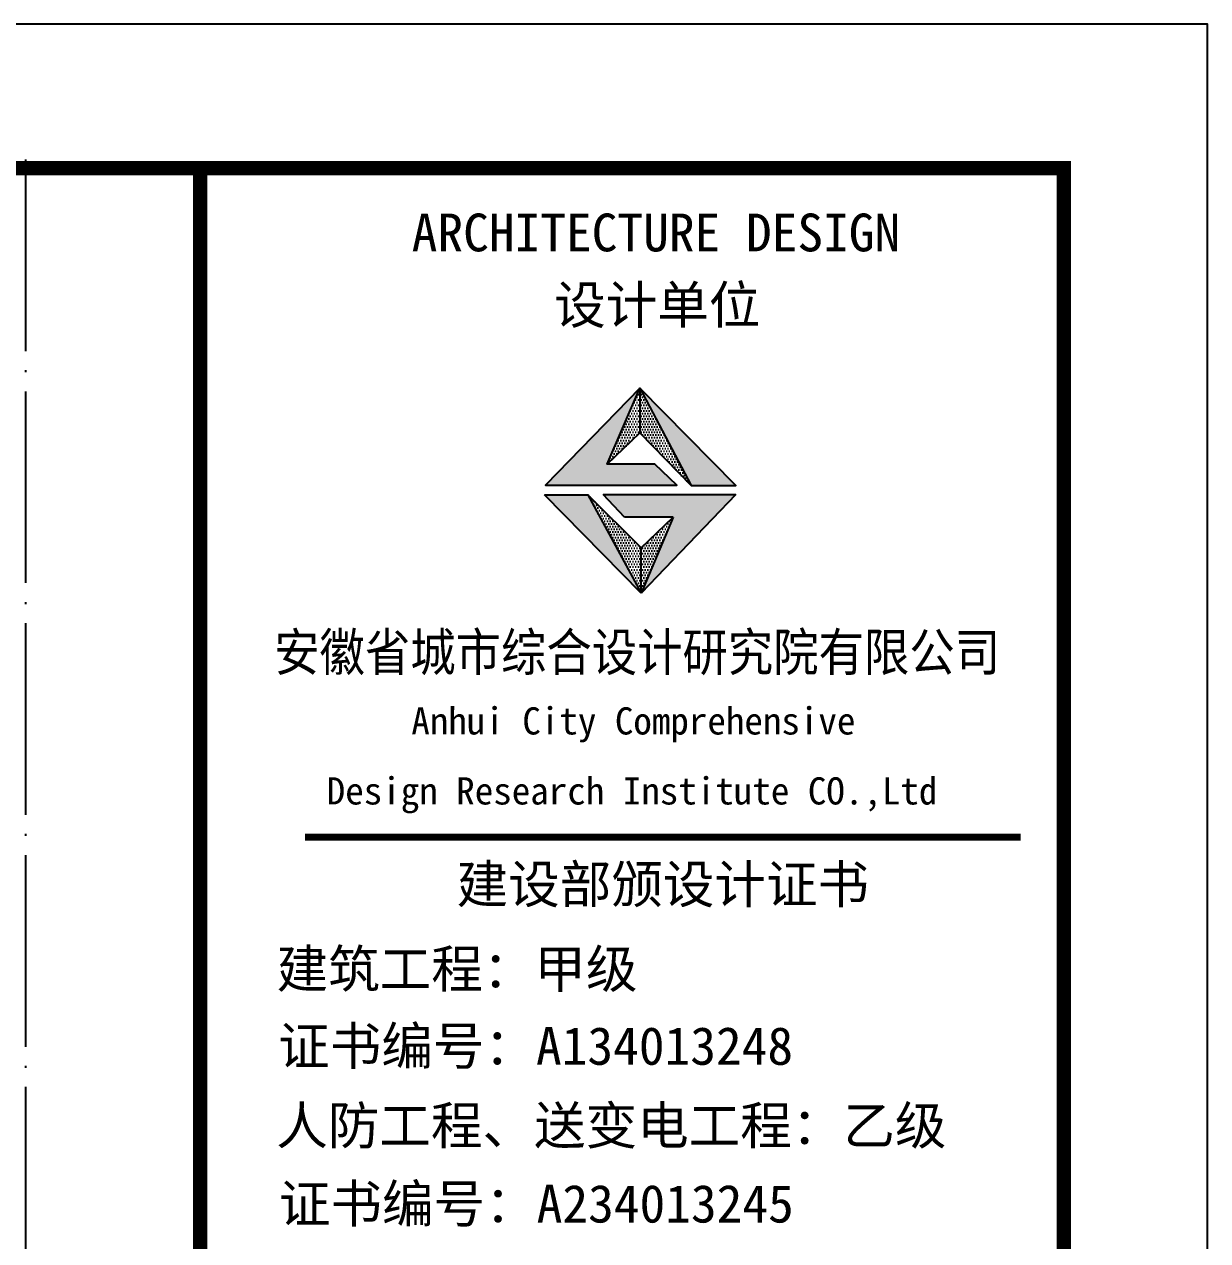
# Model space of a CAD drawing. Extents: x 69728788 to 149766163, y 20718153 to 43663798.
# Drawn here: x 74920220 to 74932569, y 21201829 to 21214524 of the extents above; entities that cross this region are included whole.
import ezdxf

# ---------------------------------------------------------------- set-up
doc = ezdxf.new("R2010")
doc.units = 0
doc.header["$LTSCALE"] = 1000
doc.header["$MEASUREMENT"] = 0
doc.linetypes.add('DOTE', pattern=[2.42, 2, -0.2, 0.02, -0.2])
for name, color, linetype in [('DOTE', 251, 'DOTE'), ('PUB_TITLE', 4, 'CONTINUOUS'), ('图框', 253, 'CONTINUOUS')]:
    doc.layers.add(name, color=color, linetype=linetype)
doc.styles.add('黑体', font='simhei.ttf', dxfattribs={"width": 0.6, "height": 4.3})

msp = doc.modelspace()

# ---------------------------------------------------------------- hatches: boundary and pattern name
at = {"layer": '图框'}
for points in [[(74926301.2, 21209934.4), (74926642.7, 21210726.4), (74925658.1, 21209714.5), (74927029, 21209714.5), (74926801.6, 21209934.4)], [(74927180.6, 21209710.3), (74927644.7, 21209710.3), (74926642.7, 21210726.4)], [(74926102.1, 21209612.6), (74925646.9, 21209612.6), (74926656, 21208587.7)], [(74926259.1, 21209615.7), (74926482.9, 21209380.8), (74926990, 21209380.8), (74926656, 21208587.7), (74927645.5, 21209615.7)]]:
    msp.add_hatch(color=1, dxfattribs=at).paths.add_polyline_path(points)
h = msp.add_hatch(dxfattribs=at)
h.set_pattern_fill('DOTS', color=256, scale=450, style=0)
h.set_pattern_definition([(0, (71507598.46, 22502301.162), (14.0625, 28.125), [0, -28.125])])
h.paths.add_polyline_path([(74926656, 21208587.7), (74926656, 21209060.1), (74926102.1, 21209612.6)])
h.paths.add_polyline_path([(74926990, 21209380.8), (74926656, 21209060.1), (74926656, 21208587.7)])
h.paths.add_polyline_path([(74926642.7, 21210726.4), (74926642.7, 21210260.6), (74927180.6, 21209710.3)])
h.paths.add_polyline_path([(74926642.7, 21210260.6), (74926642.7, 21210726.4), (74926301.2, 21209934.4)])

# ---------------------------------------------------------------- linework, layer by layer
at = {"layer": 'DOTE', "color": 252, "linetype": 'DOTE'}
msp.add_line((74920232.9, 21213113.9), (74920232.9, 21194497.7), dxfattribs=at)
at = {"layer": 'PUB_TITLE'}
msp.add_lwpolyline([(74843468.9, 21151524.5), (74932568.9, 21151524.5), (74932568.9, 21214524.5), (74843468.9, 21214524.5)], close=True, dxfattribs=at)
at = {"layer": 'PUB_TITLE', "const_width": 150}
msp.add_lwpolyline([(74847218.9, 21153024.5), (74931068.9, 21153024.5), (74931068.9, 21213024.5), (74847218.9, 21213024.5)], close=True, dxfattribs=at)
at = {"layer": '图框'}
for p, q in [((74926301.2, 21209934.4), (74926642.7, 21210726.4)), ((74926642.7, 21210726.4), (74927180.6, 21209710.3)), ((74926656, 21208587.7), (74925646.9, 21209612.6)), ((74925646.9, 21209612.6), (74926102.1, 21209612.6)), ((74926656, 21208587.7), (74925646.9, 21209612.6)), ((74925646.9, 21209612.6), (74926102.1, 21209612.6)), ((74925646.9, 21209612.6), (74926102.1, 21209612.6)), ((74926656, 21209060.1), (74926102.1, 21209612.6)), ((74926259.1, 21209615.7), (74927645.5, 21209615.7)), ((74926482.9, 21209380.8), (74926259.1, 21209615.7)), ((74927645.5, 21209615.7), (74926656, 21208587.7)), ((74926990, 21209380.8), (74926482.9, 21209380.8)), ((74926656, 21209060.1), (74926990, 21209380.8)), ((74926990, 21209380.8), (74926656, 21208587.7)), ((74926656, 21208587.7), (74926656, 21209060.1)), ((74926656, 21208587.7), (74926656, 21209060.1)), ((74926656, 21208587.7), (74926656, 21209060.1))]:
    msp.add_line(p, q, dxfattribs=at)
at = {"layer": '图框', "color": 1}
for p, q in [((74926656, 21208587.7), (74925646.9, 21209612.6)), ((74926102.1, 21209612.6), (74926656, 21208587.7))]:
    msp.add_line(p, q, dxfattribs=at)
at = {"layer": '图框', "color": 4}
for points, const_width in [([(74922055.1, 21213024.5), (74922055.1, 21153024.5)], 147.9), ([(74923148.2, 21206040.5), (74930618.2, 21206040.5)], 74.7)]:
    msp.add_lwpolyline(points, dxfattribs=dict(at, const_width=const_width))
at = {"layer": '图框'}
for points in [[(74926801.6, 21209934.4), (74926301.2, 21209934.4), (74926642.7, 21210260.6), (74927180.6, 21209710.3), (74927644.7, 21209710.3), (74926642.7, 21210726.4), (74925658.1, 21209714.5), (74927029, 21209714.5), (74926801.6, 21209934.4)], [(74926642.7, 21210726.4), (74926642.7, 21210260.6)]]:
    msp.add_lwpolyline(points, dxfattribs=at)

# ---------------------------------------------------------------- texts
at = {"layer": '图框', "color": 4, "style": '黑体'}
for s, height, p in [('ARCHITECTURE DESIGN', 394.416, (74924262.7, 21212154.9)), ('设计单位', 394.42, (74925749.7, 21211399.5)), ('Anhui City Comprehensive ', 283.86, (74924258.7, 21207112.2)), (' Design Research Institute CO.,Ltd', 283.86, (74923182.7, 21206381.7)), ('建设部颁设计证书', 394.42, (74924731.4, 21205352.5)), (' 建筑工程：甲级', 394.42, (74922584.5, 21204468.7)), ('证书编号：A134013248', 394.416, (74922869.8, 21203664.9)), ('人防工程、送变电工程：乙级', 394.416, (74922849.1, 21202834.4)), ('证书编号：A234013245', 394.416, (74922877, 21202018.1))]:
    msp.add_text(s, height=height, dxfattribs=at).set_placement(p)
at = {"layer": '图框', "color": 4, "style": '黑体', "width": 0.88}
msp.add_text('安徽省城市综合设计研究院有限公司', height=394.416, dxfattribs=at).set_placement((74922827.5, 21207775.1))

doc.saveas('drawing.dxf')
